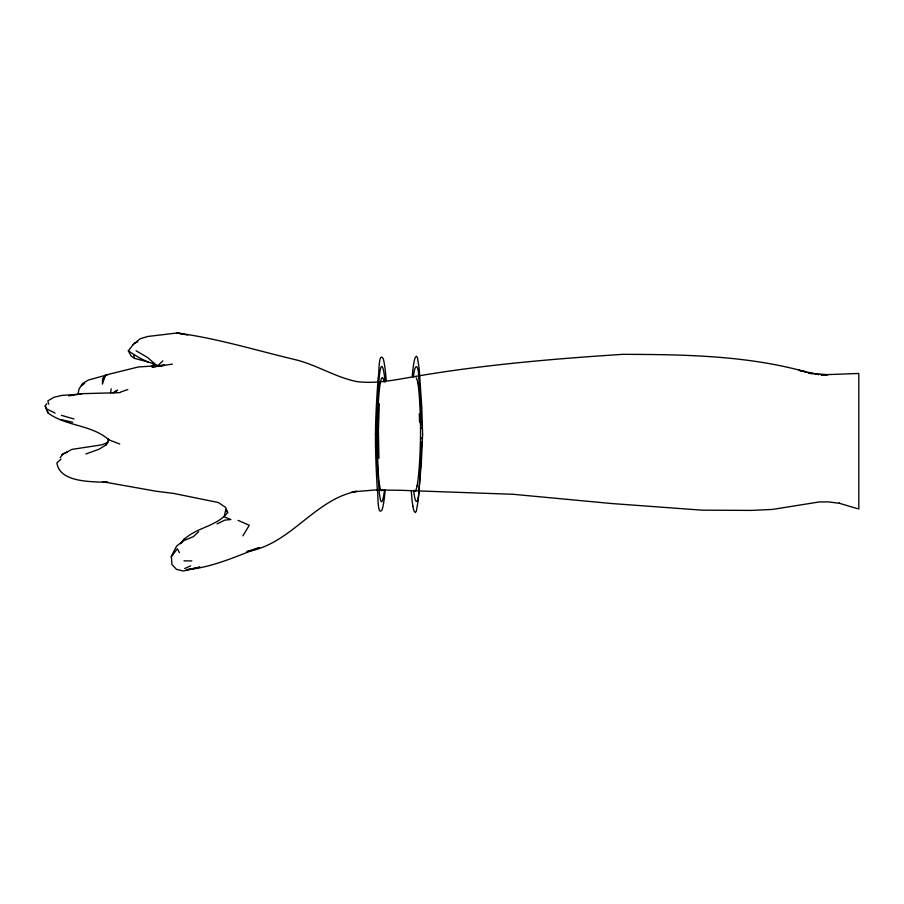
<?xml version="1.0" encoding="UTF-8"?>
<svg xmlns="http://www.w3.org/2000/svg" width="904" height="904" viewBox="0 0 904 904"><rect width="100%" height="100%" fill="white"/><g stroke="black" fill="none" stroke-linecap="round" stroke-linejoin="round"><path stroke-width="1.36" d="M375.499 433.762C375.318 452.746 376.313 471.707 377.352 490.657C378.392 492.68 377.081 517.167 382.064 509.811A69.597 6.068 -89.2 0 0 383.115 505.743A66.376 5.786 -89.2 0 0 385.194 490.262M375.488 434.44C375.589 415.467 376.855 396.517 378.166 377.589C379.239 375.567 378.279 351.08 383.16 358.504A69.597 6.068 90 0 1 384.143 362.583A66.376 5.786 90 0 1 386.177 380.29M421.75 437.988L421.739 438.722M421.682 441.773L421.648 442.757M421.626 443.728L420.586 466.102A160.132 13.955 90 0 1 419.445 483.798L419.14 487.651M376.787 417.817L377.759 399.602A176.461 15.379 90 0 1 378.561 387.601C379.126 371.261 381.974 352.39 385.194 381.974M379.33 403.67L378.392 430.191L378.923 458.317M419.106 488.103C418.71 502.228 415.535 508.297 413.636 490.397M108.152 441.242L108.423 438.971M413.354 377.431C414.755 362.312 418.529 363.623 418.823 378.347M384.55 489.685C380.923 517.8 378.776 489.222 378.392 480.114A176.404 15.379 90 0 1 377.318 462.746L376.482 425.795A60.082 5.232 90 0 1 376.787 417.829M110.593 393.15L111.181 388.81M380.301 382.98L380.471 382.053A52.07 4.543 90 0 1 381.013 379.816A54.15 4.723 90 0 1 383.477 379.284A52.432 4.565 90 0 1 384.2 382.076M78.072 393.816L78.976 389.161L82.524 383.533L88.377 380.03L107.293 374.844M417.049 485.843L416.868 486.747A52.07 4.543 -89.2 0 1 416.292 488.985A54.15 4.723 -89.2 0 1 414.19 490.375M857.444 508.669L839.036 503.166L839.827 503.358L828.505 501.901L819.295 501.946L772.491 509.427L751.28 510.41L702.306 510.172L611.601 503.528L513.28 494.296L400.393 490.284L375.635 489.945L351.984 491.912L356.684 491.335C314.196 499.483 290.489 544.841 246.882 551.598L259.584 547.519C235.729 556.649 212.248 567.418 186.36 569.757L200.021 567.124L183.41 571L176.483 569.362L171.918 564.48L171.387 556.129L176.585 546.129L183.354 540.818L193.309 536.66L198.654 531.767M105.485 375.103L102.434 384.098L102.559 378.742L105.485 375.103L138.255 366.979L164.426 365.284L152.064 367.069L172.336 364.142M184.552 538.501L180.506 543.699C191.806 527.54 215.649 527.981 227.672 512.523L225.537 507.325L218.282 502.511L173.952 493.482L156.403 491.279L102.773 481.742L107.836 482.363C92.344 481.561 59.8 482.962 56.862 462.893L60.986 459.232M85.891 453.989L99.033 449.209L106.107 444.881L108.853 439.83C91.914 424.677 66.263 426.383 48.138 413.083L45.2 405.93L46.737 403.647M242.871 535.869L249.289 525.28L238.091 520.376M60.172 457.831L62.738 454.057L67.517 451.91M171.116 557.09L177.342 548.739L179.421 552.593M147.917 361.973L134.436 358.334L131.125 356.063L128.323 350.797L134.176 343.43L137.758 341.802M106.107 444.881L108.028 442.384L101.79 444.836L71.811 449.412L61.506 454.994M162.912 360.854L157.714 365.736L154.358 363.532L151.714 366.402L158.064 365.837M133.114 344.526L140.222 338.729L147.747 336.48L176.969 333L183.365 333.881M81.541 385.771L84.739 383.262M113.339 392.924L117.588 390.144L113.169 392.709M217.05 523.891L224.825 520.128L230.859 519.517L224.147 516.805L225.774 509.562L227.672 512.523M184.665 568.548L190.597 565.847M120.368 392.144L127.826 389.534M68.693 395.907L81.665 393.681L119.769 392.664M160.607 365.611L164.426 365.284M81.597 394.031L61.935 395.41L54.093 397.218L47.867 400.856L48.748 404.269M183.987 560.83L191.84 560.932M187.693 335.022L176.969 333C217.028 338.243 255.561 350.221 294.749 359.543C316.253 364.617 335 377.149 356.741 381.578C376.765 384.155 396.743 379.488 416.428 376.256C484.623 364.64 553.813 358.832 622.788 354.334C684.215 354.537 746.568 355.362 806.176 371.951L798.899 370.29L818.764 374.674M812.255 373.77L808.323 373.126L827.646 374.674L821.001 374.855L858.8 373.465L858.8 509.121M61.269 419.648L72.682 422.258M154.369 363.962C144.934 361.555 136.301 356.289 128.323 350.797M61.438 415.354L73.913 418.959M108.853 439.83L119.701 444.022M55.099 413.105L47.279 409.218M136.086 350.775L147.714 357.577L154.358 363.532M45.2 405.93L48.138 413.083M133.724 354.65L134.436 358.334M417.795 382.98L417.625 382.053A52.07 4.543 90 0 0 417.083 379.816A54.15 4.723 90 0 0 416.145 377.849M412.913 506.308L413.128 507.517A69.066 6.023 -89.2 0 0 414.088 511.133L415.365 512.602L416.394 511.009L418.269 499.844L421.377 461.854L422.62 434.44L421.772 407.026L419.207 368.99L417.501 357.803L416.495 356.187L415.196 357.634A69.066 6.023 90 0 0 414.19 361.25L413.953 362.447A66.817 5.819 90 0 0 412.269 375.94M379.556 485.301L379.725 486.216A52.07 4.543 -89.2 0 0 380.222 488.465A54.15 4.723 -89.2 0 0 382.482 489.516M418.891 379.217L419.727 390.279A185.67 16.182 90 0 1 420.089 395.692L421.614 425.422M419.32 413.749L419.592 422.507M421.671 427.355A33.425 2.915 90 0 1 421.693 428.53M417.806 382.844A56.952 4.961 90 0 1 420.552 434.44A56.952 4.961 -89.2 0 1 417.06 485.968M377.544 434.44A56.952 4.961 90 0 1 380.29 382.844M379.556 485.425A56.952 4.961 -89.2 0 1 377.556 433.796M412.902 506.364A66.817 5.819 -89.2 0 1 411.286 490.657"/></g></svg>
